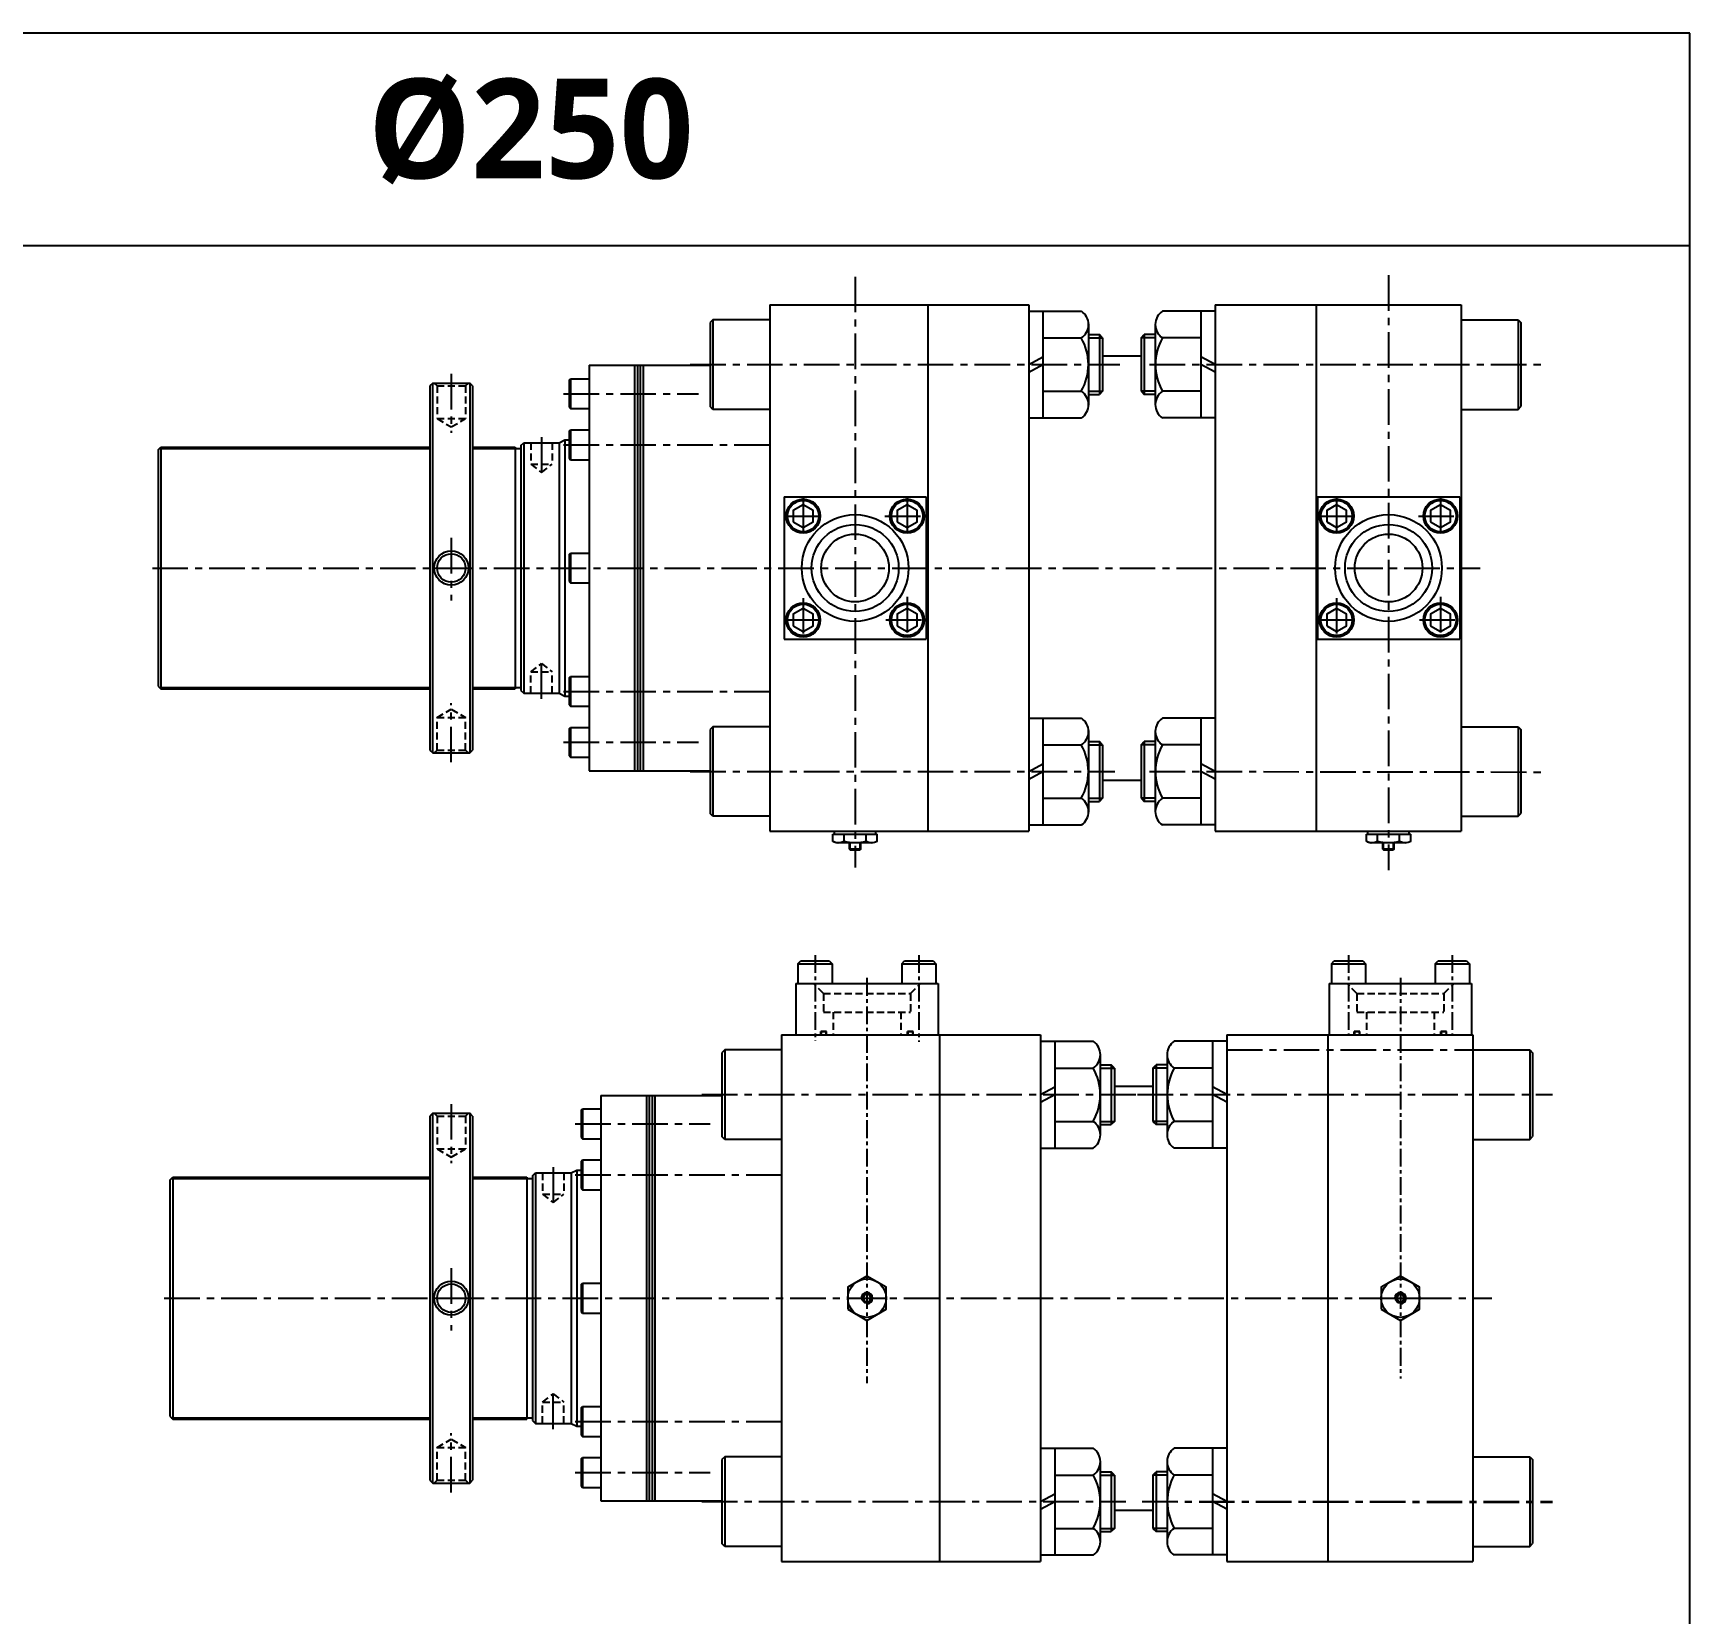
# Model space of a CAD drawing. Extents: x -819 to 8197, y 0 to 4058.
# Drawn here: x 7032 to 8197, y 1111 to 2222 of the extents above; entities that cross this region are included whole.
import ezdxf

# ---------------------------------------------------------------- set-up
doc = ezdxf.new("R2010")
doc.units = 0
doc.header["$LTSCALE"] = 10
doc.header["$MEASUREMENT"] = 0
for name, pattern in [('CENTER', [2, 1.25, -0.25, 0.25, -0.25]), ('CENTERX2', [4, 2.5, -0.5, 0.5, -0.5]), ('HIDDENX2', [0.75, 0.5, -0.25])]:
    doc.linetypes.add(name, pattern=pattern)
doc.layers.get('0').update_dxf_attribs({"linetype": 'CONTINUOUS'})
for name, color, linetype in [('CEN', 1, 'CENTERX2'), ('HID', 2, 'HIDDENX2'), ('ML', 7, 'CONTINUOUS')]:
    doc.layers.add(name, color=color, linetype=linetype)
doc.styles.add('문자', font='romans.shx')

msp = doc.modelspace()

# ---------------------------------------------------------------- linework, layer by layer
for p, q in [((8197.1, 2221.7), (0, 2221.7)), ((8197.1, 0), (8197.1, 2221.7)), ((8197.1, 2072.2), (0, 2072.2))]:
    msp.add_line(p, q)
at = {"color": 7, "linetype": 'Continuous'}
for p, q in [((7594.7, 1653.7), (7594.7, 1658.8)), ((7594.7, 1658.8), (7601.1, 1658.8)), ((7595.7, 1658.8), (7595.7, 1660.8)), ((7595.7, 1660.8), (7624.9, 1660.8)), ((7601.1, 1658.8), (7625.9, 1658.8)), ((7602.5, 1653.7), (7602.5, 1658.8)), ((7618.1, 1653.7), (7618.1, 1658.8)), ((7624.9, 1658.8), (7624.9, 1660.8)), ((7625.9, 1653.7), (7625.9, 1658.8)), ((7969.7, 1653.7), (7969.7, 1658.8)), ((7969.7, 1658.8), (7976.1, 1658.8)), ((7970.7, 1658.8), (7970.7, 1660.8)), ((7970.7, 1660.8), (7999.9, 1660.8)), ((7976.1, 1658.8), (8000.9, 1658.8)), ((7977.5, 1653.7), (7977.5, 1658.8)), ((7993.1, 1653.7), (7993.1, 1658.8)), ((7999.9, 1658.8), (7999.9, 1660.8)), ((8000.9, 1653.7), (8000.9, 1658.8)), ((7597.9, 1652.8), (7622.7, 1652.8)), ((7606.3, 1653), (7606.3, 1653)), ((7606.3, 1648.3), (7606.3, 1652.8)), ((7606.3, 1648.3), (7606.8, 1647.8)), ((7614.3, 1648.3), (7606.3, 1648.3)), ((7606.8, 1647.8), (7613.8, 1647.8)), ((7614.3, 1648.3), (7613.8, 1647.8)), ((7614.3, 1648.3), (7614.3, 1652.8)), ((7972.9, 1652.8), (7997.7, 1652.8)), ((7981.3, 1653), (7981.3, 1653)), ((7981.3, 1648.3), (7981.3, 1652.8)), ((7981.3, 1648.3), (7981.8, 1647.8)), ((7989.3, 1648.3), (7981.3, 1648.3)), ((7981.8, 1647.8), (7988.8, 1647.8)), ((7989.3, 1648.3), (7988.8, 1647.8)), ((7989.3, 1648.3), (7989.3, 1652.8))]:
    msp.add_line(p, q, dxfattribs=at)
at = {"color": 1, "linetype": 'CENTER', "ltscale": 5}
for p, q in [((7605.1, 1332.7), (7632.1, 1332.7)), ((7980.1, 1332.7), (8007.1, 1332.7))]:
    msp.add_line(p, q, dxfattribs=at)
at = {"color": 7, "linetype": 'Continuous'}
for points in [[(7605.1, 1324.9), (7618.6, 1317.1), (7632.1, 1324.9), (7632.1, 1340.5), (7618.6, 1348.2), (7605.1, 1340.5)], [(7980.1, 1324.9), (7993.6, 1317.1), (8007.1, 1324.9), (8007.1, 1340.5), (7993.6, 1348.2), (7980.1, 1340.5)], [(7617.2, 1335.2), (7615.8, 1332.7), (7617.2, 1330.2), (7620.1, 1330.2), (7621.5, 1332.7), (7620.1, 1335.2)], [(7992.2, 1335.2), (7990.8, 1332.7), (7992.2, 1330.2), (7995.1, 1330.2), (7996.5, 1332.7), (7995.1, 1335.2)]]:
    msp.add_lwpolyline(points, close=True, dxfattribs=at)
for centre, radius in [((7618.6, 1332.7), 13.5), ((7993.6, 1332.7), 13.5), ((7618.6, 1332.7), 3.5), ((7993.6, 1332.7), 3.5)]:
    msp.add_circle(centre, radius, dxfattribs=at)
for centre, radius, start, end in [((7597.9, 1658.4), 5.62, 235.6158, 270), ((7598.6, 1661), 8.22, 241.7006, 298.2994), ((7610.3, 1684.1), 31.3, 255.6172, 270.0141), ((7610.3, 1684.1), 31.3, 269.9859, 284.3828), ((7622, 1661), 8.22, 241.7006, 298.2994), ((7972.9, 1658.4), 5.62, 235.6158, 270), ((7973.6, 1661), 8.22, 241.7006, 298.2994), ((7985.3, 1684.1), 31.3, 255.6172, 270.0141), ((7985.3, 1684.1), 31.3, 269.9859, 284.3828), ((7997, 1661), 8.22, 241.7006, 298.2994)]:
    msp.add_arc(centre, radius, start, end, dxfattribs=at)
at = {"layer": 'CEN'}
for p, q in [((7610.3, 2050.5), (7610.3, 1635.4)), ((7985.3, 2051.5), (7985.3, 1633.4)), ((7326.4, 1982.2), (7326.4, 1940.7)), ((7494.3, 1988.8), (7796.3, 1988.8)), ((7817.3, 1988.8), (8092.3, 1988.8)), ((7405.3, 1968.3), (7500.1, 1968.3)), ((7389.8, 1937.8), (7389.8, 1910.1)), ((7405.3, 1932.4), (7550.3, 1932.4)), ((7573.8, 1895.8), (7573.8, 1867)), ((7646.8, 1895.8), (7646.8, 1866.6)), ((7948.8, 1895.8), (7948.8, 1867)), ((8021.8, 1895.8), (8021.8, 1866.6)), ((7560.3, 1882.3), (7589, 1882.3)), ((7631.3, 1882.3), (7660.3, 1882.3)), ((7935.3, 1882.3), (7964, 1882.3)), ((8006.3, 1882.3), (8035.3, 1882.3)), ((7326.4, 1866.9), (7326.4, 1823)), ((7116.3, 1845.8), (8049.6, 1845.8)), ((7314.4, 1845.8), (7338.4, 1845.8)), ((7573.8, 1824.7), (7573.8, 1795.8)), ((7646.8, 1825.5), (7646.8, 1795.8)), ((7948.8, 1824.7), (7948.8, 1795.8)), ((8021.8, 1825.5), (8021.8, 1795.8)), ((7560.3, 1809.3), (7589, 1809.3)), ((7632, 1809.3), (7660.3, 1809.3)), ((7935.3, 1809.3), (7964, 1809.3)), ((8007, 1809.3), (8035.3, 1809.3)), ((7389.8, 1753.8), (7389.8, 1781.4)), ((7405.3, 1759.1), (7550.3, 1759.1)), ((7326.4, 1709.3), (7326.4, 1750.9)), ((7405.3, 1723.3), (7500.1, 1723.3)), ((7494.3, 1702.8), (7792.8, 1702.8)), ((7817.3, 1702.8), (8092.3, 1702.4)), ((7871.6, 1507.2), (8044.6, 1507.2)), ((7326.4, 1469.1), (7326.4, 1427.6)), ((7502.6, 1475.7), (7812.8, 1475.7)), ((7808.9, 1475.7), (8100.6, 1475.7)), ((7413.6, 1455.2), (7508.4, 1455.2)), ((7398.1, 1424.7), (7398.1, 1397)), ((7413.6, 1419.3), (7558.6, 1419.3)), ((7326.4, 1353.8), (7326.4, 1309.9)), ((7124.6, 1332.7), (8057.9, 1332.7)), ((7314.4, 1332.7), (7338.4, 1332.7)), ((7398.1, 1240.7), (7398.1, 1268.3)), ((7326.4, 1196.2), (7326.4, 1237.8)), ((7413.6, 1246), (7558.6, 1246)), ((7413.6, 1210.2), (7508.4, 1210.2)), ((7502.6, 1189.7), (7800.5, 1189.7)), ((7812.1, 1189.7), (8100.6, 1189.7)), ((7812.1, 1189.7), (8100.6, 1189.3))]:
    msp.add_line(p, q, dxfattribs=at)
at = {"layer": 'HID'}
for p, q in [((7314.4, 1975.8), (7316.4, 1973.8)), ((7316.4, 1973.8), (7336.4, 1973.8)), ((7316.4, 1973.8), (7316.4, 1950.8)), ((7336.4, 1973.8), (7338.4, 1975.8)), ((7336.4, 1973.8), (7336.4, 1950.8)), ((7316.4, 1950.8), (7336.4, 1950.8)), ((7316.4, 1950.8), (7336.4, 1950.8)), ((7316.4, 1950.8), (7326.4, 1944.9)), ((7326.4, 1944.9), (7336.4, 1950.8)), ((7382.3, 1933.8), (7382.3, 1918.8)), ((7397.3, 1933.8), (7397.3, 1918.8)), ((7382.3, 1918.8), (7389.8, 1912.9)), ((7382.3, 1918.8), (7397.3, 1918.8)), ((7389.8, 1912.9), (7397.3, 1918.8)), ((7382.3, 1772.8), (7389.8, 1778.6)), ((7382.3, 1772.8), (7397.3, 1772.8)), ((7382.3, 1757.8), (7382.3, 1772.8)), ((7389.8, 1778.6), (7397.3, 1772.8)), ((7397.3, 1757.8), (7397.3, 1772.8)), ((7316.4, 1740.8), (7326.4, 1746.6)), ((7316.4, 1740.8), (7336.4, 1740.8)), ((7316.4, 1740.8), (7336.4, 1740.8)), ((7316.4, 1717.8), (7316.4, 1740.8)), ((7326.4, 1746.6), (7336.4, 1740.8)), ((7336.4, 1717.8), (7336.4, 1740.8)), ((7314.4, 1715.8), (7316.4, 1717.8)), ((7316.4, 1717.8), (7336.4, 1717.8)), ((7336.4, 1717.8), (7338.4, 1715.8)), ((7588.1, 1546.7), (7581.1, 1553.7)), ((7649.2, 1546.7), (7656.1, 1553.7)), ((7963.1, 1546.7), (7956.1, 1553.7)), ((8024.2, 1546.7), (8031.1, 1553.7)), ((7588.1, 1546.7), (7588.1, 1533.7)), ((7588.1, 1546.7), (7649.2, 1546.7)), ((7649.2, 1546.7), (7649.2, 1533.7)), ((7963.1, 1546.7), (8024.2, 1546.7)), ((7963.1, 1546.7), (7963.1, 1533.7)), ((8024.2, 1546.7), (8024.2, 1533.7)), ((7588.1, 1533.7), (7649.2, 1533.7)), ((7594.9, 1533.7), (7594.9, 1517.7)), ((7642.4, 1533.7), (7642.4, 1517.7)), ((7963.1, 1533.7), (8024.2, 1533.7)), ((7969.9, 1533.7), (7969.9, 1517.7)), ((8017.4, 1533.7), (8017.4, 1517.7)), ((7586.1, 1517.7), (7586.1, 1520.1)), ((7586.1, 1520.1), (7590.1, 1520.1)), ((7590.1, 1520.1), (7586.1, 1520.1)), ((7586.1, 1517.7), (7586.1, 1520.1)), ((7590.1, 1517.7), (7590.1, 1520.1)), ((7590.1, 1517.7), (7590.1, 1520.1)), ((7647.1, 1517.7), (7647.1, 1520.1)), ((7651.1, 1520.1), (7647.1, 1520.1)), ((7647.1, 1520.1), (7651.1, 1520.1)), ((7647.1, 1517.7), (7647.1, 1520.1)), ((7651.1, 1517.7), (7651.1, 1520.1)), ((7651.1, 1517.7), (7651.1, 1520.1)), ((7961.1, 1517.7), (7961.1, 1520.1)), ((7961.1, 1520.1), (7965.1, 1520.1)), ((7965.1, 1520.1), (7961.1, 1520.1)), ((7961.1, 1517.7), (7961.1, 1520.1)), ((7965.1, 1517.7), (7965.1, 1520.1)), ((7965.1, 1517.7), (7965.1, 1520.1)), ((8022.1, 1517.7), (8022.1, 1520.1)), ((8026.1, 1520.1), (8022.1, 1520.1)), ((8022.1, 1520.1), (8026.1, 1520.1)), ((8022.1, 1517.7), (8022.1, 1520.1)), ((8026.1, 1517.7), (8026.1, 1520.1)), ((8026.1, 1517.7), (8026.1, 1520.1)), ((7314.4, 1462.7), (7316.4, 1460.7)), ((7316.4, 1460.7), (7336.4, 1460.7)), ((7316.4, 1460.7), (7316.4, 1437.7)), ((7336.4, 1460.7), (7338.4, 1462.7)), ((7336.4, 1460.7), (7336.4, 1437.7)), ((7316.4, 1437.7), (7336.4, 1437.7)), ((7316.4, 1437.7), (7336.4, 1437.7)), ((7316.4, 1437.7), (7326.4, 1431.8)), ((7326.4, 1431.8), (7336.4, 1437.7)), ((7390.6, 1420.7), (7390.6, 1405.7)), ((7405.6, 1420.7), (7405.6, 1405.7)), ((7390.6, 1405.7), (7405.6, 1405.7)), ((7390.6, 1405.7), (7398.1, 1399.8)), ((7398.1, 1399.8), (7405.6, 1405.7)), ((7390.6, 1259.7), (7398.1, 1265.5)), ((7390.6, 1259.7), (7405.6, 1259.7)), ((7390.6, 1244.7), (7390.6, 1259.7)), ((7398.1, 1265.5), (7405.6, 1259.7)), ((7405.6, 1244.7), (7405.6, 1259.7)), ((7316.4, 1227.7), (7326.4, 1233.5)), ((7316.4, 1227.7), (7336.4, 1227.7)), ((7316.4, 1227.7), (7336.4, 1227.7)), ((7316.4, 1204.7), (7316.4, 1227.7)), ((7326.4, 1233.5), (7336.4, 1227.7)), ((7336.4, 1204.7), (7336.4, 1227.7)), ((7314.4, 1202.7), (7316.4, 1204.7)), ((7316.4, 1204.7), (7336.4, 1204.7)), ((7336.4, 1204.7), (7338.4, 1202.7))]:
    msp.add_line(p, q, dxfattribs=at)
for centre, start, end in [((7587.5, 1518.9), 90, 270), ((7588.8, 1518.9), 270, 90), ((7648.5, 1518.9), 90, 270), ((7649.8, 1518.9), 270, 90), ((7962.5, 1518.9), 90, 270), ((7963.8, 1518.9), 270, 90), ((8023.5, 1518.9), 90, 270), ((8024.8, 1518.9), 270, 90)]:
    msp.add_arc(centre, 1.2, start, end, dxfattribs=at)
at = {"layer": 'ML'}
for p, q in [((7550.3, 2030.8), (7732.3, 2030.8)), ((7550.3, 2030.8), (7550.3, 1660.8)), ((7661.3, 2030.8), (7661.3, 1660.8)), ((7732.3, 2030.8), (7732.3, 1660.8)), ((7863.3, 2030.8), (8036.3, 2030.8)), ((7863.3, 2030.8), (7863.3, 1660.8)), ((7934.3, 2030.8), (7934.3, 1660.8)), ((8036.3, 2030.8), (8036.3, 1660.8)), ((7510.3, 2020.3), (7508.3, 2018.3)), ((7508.3, 2018.3), (7508.3, 1959.3)), ((7510.3, 2020.3), (7510.3, 1957.3)), ((7550.3, 2020.3), (7510.3, 2020.3)), ((7550.3, 2020.3), (7510.3, 2020.3)), ((7732.3, 2026.3), (7769.3, 2026.3)), ((7742.3, 2026.3), (7742.3, 1951.3)), ((7774.3, 2017.5), (7774.3, 1960.2)), ((7821.3, 2017.5), (7821.3, 1960.2)), ((7863.3, 2026.3), (7826.3, 2026.3)), ((7853.3, 2026.3), (7853.3, 1951.3)), ((8036.3, 2020.3), (8076.3, 2020.3)), ((8036.3, 2020.3), (8076.3, 2020.3)), ((8076.3, 2020.3), (8076.3, 1957.3)), ((8076.3, 2020.3), (8078.3, 2018.3)), ((8078.3, 2018.3), (8078.3, 1959.3)), ((7742.3, 2007.5), (7769.3, 2007.5)), ((7774.3, 2009.8), (7782.1, 2009.8)), ((7782.1, 2009.8), (7782.1, 1967.8)), ((7784.3, 2007.5), (7782.1, 2009.8)), ((7784.3, 2007.5), (7784.3, 1970)), ((7811.3, 2007.5), (7813.6, 2009.8)), ((7811.3, 2007.5), (7811.3, 1970)), ((7821.3, 2009.8), (7813.6, 2009.8)), ((7813.6, 2009.8), (7813.6, 1967.8)), ((7853.3, 2007.5), (7826.3, 2007.5)), ((7784.3, 1994.8), (7811.3, 1994.8)), ((7423.3, 1988.3), (7508.3, 1988.3)), ((7423.3, 1988.3), (7423.3, 1703.3)), ((7455.3, 1988.3), (7455.3, 1703.3)), ((7457.3, 1988.3), (7457.3, 1703.3)), ((7459.3, 1988.3), (7459.3, 1703.3)), ((7461.3, 1988.3), (7461.3, 1703.3)), ((7774.3, 1988.3), (7774.3, 1988.3)), ((7313.4, 1975.8), (7311.4, 1973.8)), ((7311.4, 1973.8), (7311.4, 1717.8)), ((7313.4, 1975.8), (7339.4, 1975.8)), ((7313.4, 1715.8), (7313.4, 1975.8)), ((7341.4, 1973.8), (7339.4, 1975.8)), ((7339.4, 1975.8), (7339.4, 1715.8)), ((7341.4, 1973.8), (7341.4, 1717.8)), ((7409.3, 1977.8), (7410.3, 1978.8)), ((7409.3, 1977.8), (7409.3, 1958.8)), ((7410.3, 1978.8), (7423.3, 1978.8)), ((7410.3, 1978.8), (7410.3, 1957.8)), ((7742.3, 1970), (7769.3, 1970)), ((7784.3, 1970), (7782.1, 1967.8)), ((7811.3, 1970), (7813.6, 1967.8)), ((7853.3, 1970), (7826.3, 1970)), ((7409.3, 1958.8), (7410.3, 1957.8)), ((7410.3, 1957.8), (7423.3, 1957.8)), ((7510.3, 1957.3), (7508.3, 1959.3)), ((7550.3, 1957.3), (7510.3, 1957.3)), ((7774.3, 1967.8), (7782.1, 1967.8)), ((7821.3, 1967.8), (7813.6, 1967.8)), ((8036.3, 1957.3), (8076.3, 1957.3)), ((8076.3, 1957.3), (8078.3, 1959.3)), ((7732.3, 1951.3), (7769.3, 1951.3)), ((7863.3, 1951.3), (7826.3, 1951.3)), ((7375.3, 1931.8), (7377.3, 1933.8)), ((7377.3, 1933.8), (7377.3, 1757.8)), ((7377.3, 1933.8), (7402.3, 1933.8)), ((7402.3, 1933.8), (7406.3, 1935.8)), ((7402.3, 1933.8), (7402.3, 1757.8)), ((7406.3, 1935.8), (7406.3, 1755.8)), ((7406.3, 1935.8), (7409.3, 1935.8)), ((7409.3, 1941.9), (7410.3, 1942.9)), ((7409.3, 1941.9), (7409.3, 1922.9)), ((7410.3, 1942.9), (7423.3, 1942.9)), ((7410.3, 1942.9), (7410.3, 1921.9)), ((7120.3, 1928.8), (7122.3, 1930.8)), ((7120.3, 1928.8), (7120.3, 1762.8)), ((7121.3, 1929.8), (7311.4, 1929.8)), ((7122.3, 1930.8), (7122.3, 1760.8)), ((7341.4, 1929.8), (7375.3, 1929.8)), ((7371.3, 1930.8), (7371.3, 1760.8)), ((7375.3, 1931.8), (7375.3, 1759.8)), ((7409.3, 1922.9), (7410.3, 1921.9)), ((7410.3, 1921.9), (7423.3, 1921.9)), ((7560.3, 1895.8), (7560.3, 1795.8)), ((7560.3, 1895.8), (7660.3, 1895.8)), ((7660.3, 1895.8), (7660.3, 1795.8)), ((7935.3, 1895.8), (7935.3, 1795.8)), ((7935.3, 1895.8), (8035.3, 1895.8)), ((8035.3, 1895.8), (8035.3, 1795.8)), ((7409.3, 1855.3), (7410.3, 1856.3)), ((7409.3, 1855.3), (7409.3, 1836.3)), ((7410.3, 1856.3), (7410.3, 1835.3)), ((7410.3, 1856.3), (7423.3, 1856.3)), ((7409.3, 1836.3), (7410.3, 1835.3)), ((7410.3, 1835.3), (7423.3, 1835.3)), ((7560.3, 1795.8), (7660.3, 1795.8)), ((7935.3, 1795.8), (8035.3, 1795.8)), ((7120.3, 1762.8), (7122.3, 1760.8)), ((7121.3, 1761.8), (7311.4, 1761.8)), ((7341.4, 1761.8), (7375.3, 1761.8)), ((7375.3, 1759.8), (7377.3, 1757.8)), ((7409.3, 1768.6), (7410.3, 1769.6)), ((7409.3, 1768.6), (7409.3, 1749.6)), ((7410.3, 1769.6), (7423.3, 1769.6)), ((7410.3, 1769.6), (7410.3, 1748.6)), ((7377.3, 1757.8), (7402.3, 1757.8)), ((7402.3, 1757.8), (7406.3, 1755.8)), ((7406.3, 1755.8), (7409.3, 1755.8)), ((7409.3, 1749.6), (7410.3, 1748.6)), ((7410.3, 1748.6), (7423.3, 1748.6)), ((7732.3, 1740.3), (7769.3, 1740.3)), ((7742.3, 1740.3), (7742.3, 1665.3)), ((7863.3, 1740.3), (7826.3, 1740.3)), ((7853.3, 1740.3), (7853.3, 1665.3)), ((7409.3, 1732.8), (7410.3, 1733.8)), ((7409.3, 1732.8), (7409.3, 1713.8)), ((7410.3, 1733.8), (7423.3, 1733.8)), ((7410.3, 1733.8), (7410.3, 1712.8)), ((7510.3, 1734.3), (7508.3, 1732.3)), ((7508.3, 1732.3), (7508.3, 1673.3)), ((7510.3, 1734.3), (7510.3, 1671.3)), ((7550.3, 1734.3), (7510.3, 1734.3)), ((7550.3, 1734.3), (7510.3, 1734.3)), ((7774.3, 1731.5), (7774.3, 1674.2)), ((7774.3, 1723.8), (7782.1, 1723.8)), ((7782.1, 1723.8), (7782.1, 1681.8)), ((7784.3, 1721.5), (7782.1, 1723.8)), ((7811.3, 1721.5), (7813.6, 1723.8)), ((7813.6, 1723.8), (7813.6, 1681.8)), ((7821.3, 1723.8), (7813.6, 1723.8)), ((7821.3, 1731.5), (7821.3, 1674.2)), ((8036.3, 1734.3), (8076.3, 1734.3)), ((8076.3, 1734.3), (8076.3, 1671.3)), ((8076.3, 1734.3), (8078.3, 1732.3)), ((8078.3, 1732.3), (8078.3, 1673.3)), ((7311.4, 1717.8), (7313.4, 1715.8)), ((7313.4, 1715.8), (7339.4, 1715.8)), ((7339.4, 1715.8), (7341.4, 1717.8)), ((7409.3, 1713.8), (7410.3, 1712.8)), ((7410.3, 1712.8), (7423.3, 1712.8)), ((7742.3, 1721.5), (7769.3, 1721.5)), ((7784.3, 1721.5), (7784.3, 1684)), ((7811.3, 1721.5), (7811.3, 1684)), ((7853.3, 1721.5), (7826.3, 1721.5)), ((7423.3, 1703.3), (7508.3, 1703.3)), ((7774.3, 1702.3), (7774.3, 1702.3)), ((7784.3, 1696.8), (7811.3, 1696.8)), ((7742.3, 1684), (7769.3, 1684)), ((7774.3, 1681.8), (7782.1, 1681.8)), ((7784.3, 1684), (7782.1, 1681.8)), ((7811.3, 1684), (7813.6, 1681.8)), ((7821.3, 1681.8), (7813.6, 1681.8)), ((7853.3, 1684), (7826.3, 1684)), ((7510.3, 1671.3), (7508.3, 1673.3)), ((7550.3, 1671.3), (7510.3, 1671.3)), ((8036.3, 1671.3), (8076.3, 1671.3)), ((8076.3, 1671.3), (8078.3, 1673.3)), ((7550.3, 1660.8), (7732.3, 1660.8)), ((7732.3, 1665.3), (7769.3, 1665.3)), ((7863.3, 1665.3), (7826.3, 1665.3)), ((7863.3, 1660.8), (8036.3, 1660.8)), ((7570.1, 1567.7), (7572.1, 1569.7)), ((7570.1, 1567.7), (7570.1, 1553.7)), ((7570.1, 1567.7), (7594.1, 1567.7)), ((7572.1, 1569.7), (7592.1, 1569.7)), ((7592.1, 1569.7), (7594.1, 1567.7)), ((7594.1, 1567.7), (7594.1, 1553.7)), ((7643.1, 1567.7), (7645.1, 1569.7)), ((7643.1, 1567.7), (7643.1, 1553.7)), ((7643.1, 1567.7), (7667.1, 1567.7)), ((7645.1, 1569.7), (7665.1, 1569.7)), ((7665.1, 1569.7), (7667.1, 1567.7)), ((7667.1, 1567.7), (7667.1, 1553.7)), ((7945.1, 1567.7), (7947.1, 1569.7)), ((7945.1, 1567.7), (7969.1, 1567.7)), ((7945.1, 1567.7), (7945.1, 1553.7)), ((7947.1, 1569.7), (7967.1, 1569.7)), ((7967.1, 1569.7), (7969.1, 1567.7)), ((7969.1, 1567.7), (7969.1, 1553.7)), ((8018.1, 1567.7), (8020.1, 1569.7)), ((8018.1, 1567.7), (8042.1, 1567.7)), ((8018.1, 1567.7), (8018.1, 1553.7)), ((8020.1, 1569.7), (8040.1, 1569.7)), ((8040.1, 1569.7), (8042.1, 1567.7)), ((8042.1, 1567.7), (8042.1, 1553.7)), ((7568.6, 1553.7), (7668.6, 1553.7)), ((7568.6, 1553.7), (7568.6, 1517.7)), ((7668.6, 1553.7), (7668.6, 1517.7)), ((7943.6, 1553.7), (8043.6, 1553.7)), ((7943.6, 1553.7), (7943.6, 1517.7)), ((8043.6, 1553.7), (8043.6, 1517.7)), ((7558.6, 1517.7), (7740.6, 1517.7)), ((7558.6, 1517.7), (7558.6, 1147.7)), ((7558.6, 1517.7), (7740.6, 1517.7)), ((7669.6, 1517.7), (7669.6, 1147.7)), ((7740.6, 1517.7), (7740.6, 1147.7)), ((7871.6, 1517.7), (7871.6, 1147.7)), ((7871.6, 1517.7), (8044.6, 1517.7)), ((7871.6, 1517.7), (8044.6, 1517.7)), ((7942.6, 1517.7), (7942.6, 1147.7)), ((8044.6, 1517.7), (8044.6, 1147.7)), ((7518.6, 1507.2), (7516.6, 1505.2)), ((7516.6, 1505.2), (7516.6, 1446.2)), ((7518.6, 1507.2), (7518.6, 1444.2)), ((7558.6, 1507.2), (7518.6, 1507.2)), ((7558.6, 1507.2), (7518.6, 1507.2)), ((7740.6, 1513.2), (7777.6, 1513.2)), ((7750.6, 1513.2), (7750.6, 1438.2)), ((7782.6, 1504.4), (7782.6, 1447.1)), ((7829.6, 1504.4), (7829.6, 1447.1)), ((7871.6, 1513.2), (7834.6, 1513.2)), ((7861.6, 1513.2), (7861.6, 1438.2)), ((8044.6, 1507.2), (8084.6, 1507.2)), ((8044.6, 1507.2), (8084.6, 1507.2)), ((8084.6, 1507.2), (8084.6, 1444.2)), ((8084.6, 1507.2), (8086.6, 1505.2)), ((8086.6, 1505.2), (8086.6, 1446.2)), ((7750.6, 1494.4), (7777.6, 1494.4)), ((7782.6, 1496.7), (7790.4, 1496.7)), ((7790.4, 1496.7), (7790.4, 1454.7)), ((7792.6, 1494.4), (7790.4, 1496.7)), ((7792.6, 1494.4), (7792.6, 1456.9)), ((7819.6, 1494.4), (7821.9, 1496.7)), ((7819.6, 1494.4), (7819.6, 1456.9)), ((7829.6, 1496.7), (7821.9, 1496.7)), ((7821.9, 1496.7), (7821.9, 1454.7)), ((7861.6, 1494.4), (7834.6, 1494.4)), ((7792.6, 1481.7), (7819.6, 1481.7)), ((7431.6, 1475.2), (7431.6, 1190.2)), ((7431.6, 1475.2), (7516.6, 1475.2)), ((7463.6, 1475.2), (7463.6, 1190.2)), ((7465.6, 1475.2), (7465.6, 1190.2)), ((7467.6, 1475.2), (7467.6, 1190.2)), ((7469.6, 1475.2), (7469.6, 1190.2)), ((7782.6, 1475.2), (7782.6, 1475.2)), ((7313.4, 1462.7), (7311.4, 1460.7)), ((7311.4, 1460.7), (7311.4, 1204.7)), ((7313.4, 1462.7), (7339.4, 1462.7)), ((7313.4, 1202.7), (7313.4, 1462.7)), ((7341.4, 1460.7), (7339.4, 1462.7)), ((7339.4, 1462.7), (7339.4, 1202.7)), ((7341.4, 1460.7), (7341.4, 1204.7)), ((7417.6, 1464.7), (7418.6, 1465.7)), ((7417.6, 1464.7), (7417.6, 1445.7)), ((7418.6, 1465.7), (7431.6, 1465.7)), ((7418.6, 1465.7), (7418.6, 1444.7)), ((7750.6, 1456.9), (7777.6, 1456.9)), ((7792.6, 1456.9), (7790.4, 1454.7)), ((7819.6, 1456.9), (7821.9, 1454.7)), ((7861.6, 1456.9), (7834.6, 1456.9)), ((7417.6, 1445.7), (7418.6, 1444.7)), ((7418.6, 1444.7), (7431.6, 1444.7)), ((7518.6, 1444.2), (7516.6, 1446.2)), ((7782.6, 1454.7), (7790.4, 1454.7)), ((7829.6, 1454.7), (7821.9, 1454.7)), ((8084.6, 1444.2), (8086.6, 1446.2)), ((7558.6, 1444.2), (7518.6, 1444.2)), ((7740.6, 1438.2), (7777.6, 1438.2)), ((7871.6, 1438.2), (7834.6, 1438.2)), ((8044.6, 1444.2), (8084.6, 1444.2)), ((7410.6, 1420.7), (7414.6, 1422.7)), ((7414.6, 1422.7), (7417.6, 1422.7)), ((7414.6, 1422.7), (7414.6, 1242.7)), ((7417.6, 1428.8), (7418.6, 1429.8)), ((7417.6, 1428.8), (7417.6, 1409.8)), ((7418.6, 1429.8), (7431.6, 1429.8)), ((7418.6, 1429.8), (7418.6, 1408.8)), ((7128.6, 1415.7), (7130.6, 1417.7)), ((7128.6, 1415.7), (7128.6, 1249.7)), ((7129.6, 1416.7), (7311.4, 1416.7)), ((7130.6, 1417.7), (7130.6, 1247.7)), ((7341.4, 1416.7), (7383.6, 1416.7)), ((7379.6, 1417.7), (7379.6, 1247.7)), ((7383.6, 1418.7), (7385.6, 1420.7)), ((7383.6, 1418.7), (7383.6, 1246.7)), ((7385.6, 1420.7), (7410.6, 1420.7)), ((7385.6, 1420.7), (7385.6, 1244.7)), ((7410.6, 1420.7), (7410.6, 1244.7)), ((7417.6, 1409.8), (7418.6, 1408.8)), ((7418.6, 1408.8), (7431.6, 1408.8)), ((7417.6, 1342.2), (7418.6, 1343.2)), ((7417.6, 1342.2), (7417.6, 1323.2)), ((7418.6, 1343.2), (7418.6, 1322.2)), ((7418.6, 1343.2), (7431.6, 1343.2)), ((7417.6, 1323.2), (7418.6, 1322.2)), ((7418.6, 1322.2), (7431.6, 1322.2)), ((7128.6, 1249.7), (7130.6, 1247.7)), ((7129.6, 1248.7), (7311.4, 1248.7)), ((7341.4, 1248.7), (7383.6, 1248.7)), ((7383.6, 1246.7), (7385.6, 1244.7)), ((7417.6, 1255.5), (7418.6, 1256.5)), ((7417.6, 1255.5), (7417.6, 1236.5)), ((7418.6, 1256.5), (7431.6, 1256.5)), ((7418.6, 1256.5), (7418.6, 1235.5)), ((7385.6, 1244.7), (7410.6, 1244.7)), ((7410.6, 1244.7), (7414.6, 1242.7)), ((7414.6, 1242.7), (7417.6, 1242.7)), ((7417.6, 1236.5), (7418.6, 1235.5)), ((7418.6, 1235.5), (7431.6, 1235.5)), ((7740.6, 1227.2), (7777.6, 1227.2)), ((7750.6, 1227.2), (7750.6, 1152.2)), ((7871.6, 1227.2), (7834.6, 1227.2)), ((7861.6, 1227.2), (7861.6, 1152.2)), ((7417.6, 1219.7), (7418.6, 1220.7)), ((7417.6, 1219.7), (7417.6, 1200.7)), ((7418.6, 1220.7), (7431.6, 1220.7)), ((7418.6, 1220.7), (7418.6, 1199.7)), ((7518.6, 1221.2), (7516.6, 1219.2)), ((7516.6, 1219.2), (7516.6, 1160.2)), ((7518.6, 1221.2), (7518.6, 1158.2)), ((7558.6, 1221.2), (7518.6, 1221.2)), ((7558.6, 1221.2), (7518.6, 1221.2)), ((7782.6, 1218.4), (7782.6, 1161.1)), ((7829.6, 1218.4), (7829.6, 1161.1)), ((8044.6, 1221.2), (8084.6, 1221.2)), ((8084.6, 1221.2), (8084.6, 1158.2)), ((8084.6, 1221.2), (8086.6, 1219.2)), ((8086.6, 1219.2), (8086.6, 1160.2)), ((7311.4, 1204.7), (7313.4, 1202.7)), ((7313.4, 1202.7), (7339.4, 1202.7)), ((7339.4, 1202.7), (7341.4, 1204.7)), ((7417.6, 1200.7), (7418.6, 1199.7)), ((7418.6, 1199.7), (7431.6, 1199.7)), ((7750.6, 1208.4), (7777.6, 1208.4)), ((7782.6, 1210.7), (7790.4, 1210.7)), ((7790.4, 1210.7), (7790.4, 1168.7)), ((7792.6, 1208.4), (7790.4, 1210.7)), ((7792.6, 1208.4), (7792.6, 1170.9)), ((7819.6, 1208.4), (7821.9, 1210.7)), ((7819.6, 1208.4), (7819.6, 1170.9)), ((7821.9, 1210.7), (7821.9, 1168.7)), ((7829.6, 1210.7), (7821.9, 1210.7)), ((7861.6, 1208.4), (7834.6, 1208.4)), ((7431.6, 1190.2), (7516.6, 1190.2)), ((7782.6, 1189.2), (7782.6, 1189.2)), ((7792.6, 1183.7), (7819.6, 1183.7)), ((7750.6, 1170.9), (7777.6, 1170.9)), ((7782.6, 1168.7), (7790.4, 1168.7)), ((7792.6, 1170.9), (7790.4, 1168.7)), ((7819.6, 1170.9), (7821.9, 1168.7)), ((7829.6, 1168.7), (7821.9, 1168.7)), ((7861.6, 1170.9), (7834.6, 1170.9)), ((7518.6, 1158.2), (7516.6, 1160.2)), ((7558.6, 1158.2), (7518.6, 1158.2)), ((8044.6, 1158.2), (8084.6, 1158.2)), ((8084.6, 1158.2), (8086.6, 1160.2)), ((7558.6, 1147.7), (7740.6, 1147.7)), ((7558.6, 1147.7), (7740.6, 1147.7)), ((7740.6, 1152.2), (7777.6, 1152.2)), ((7871.6, 1152.2), (7834.6, 1152.2)), ((7871.6, 1147.7), (8044.6, 1147.7)), ((7871.6, 1147.7), (8044.6, 1147.7))]:
    msp.add_line(p, q, dxfattribs=at)
at = {"layer": 'ML', "color": 2}
for p, q in [((7774.3, 2007.5), (7784.3, 2007.5)), ((7821.3, 2007.5), (7811.3, 2007.5)), ((7732.3, 1988.9), (7742.3, 1994.2)), ((7863.3, 1988.9), (7853.3, 1994.2)), ((7732.3, 1983.5), (7742.3, 1988.8)), ((7863.3, 1983.5), (7853.3, 1988.8)), ((7774.3, 1970), (7784.3, 1970)), ((7821.3, 1970), (7811.3, 1970)), ((7122.3, 1930.8), (7311.4, 1930.8)), ((7341.4, 1930.8), (7371.3, 1930.8)), ((7122.3, 1760.8), (7311.4, 1760.8)), ((7341.4, 1760.8), (7371.3, 1760.8)), ((7774.3, 1721.5), (7784.3, 1721.5)), ((7821.3, 1721.5), (7811.3, 1721.5)), ((7732.3, 1702.9), (7742.3, 1708.2)), ((7732.3, 1697.5), (7742.3, 1702.8)), ((7863.3, 1702.9), (7853.3, 1708.2)), ((7863.3, 1697.5), (7853.3, 1702.8)), ((7774.3, 1684), (7784.3, 1684)), ((7821.3, 1684), (7811.3, 1684)), ((7606.8, 1653), (7606.8, 1653)), ((7606.8, 1647.8), (7606.8, 1652.8)), ((7613.8, 1647.8), (7613.8, 1652.8)), ((7981.8, 1653), (7981.8, 1653)), ((7981.8, 1647.8), (7981.8, 1652.8)), ((7988.8, 1647.8), (7988.8, 1652.8)), ((7782.6, 1494.4), (7792.6, 1494.4)), ((7829.6, 1494.4), (7819.6, 1494.4)), ((7740.6, 1475.8), (7750.6, 1481.1)), ((7871.6, 1475.8), (7861.6, 1481.1)), ((7740.6, 1470.4), (7750.6, 1475.7)), ((7871.6, 1470.4), (7861.6, 1475.7)), ((7782.6, 1456.9), (7792.6, 1456.9)), ((7829.6, 1456.9), (7819.6, 1456.9)), ((7130.6, 1417.7), (7311.4, 1417.7)), ((7341.4, 1417.7), (7379.6, 1417.7)), ((7130.6, 1247.7), (7311.4, 1247.7)), ((7341.4, 1247.7), (7379.6, 1247.7)), ((7782.6, 1208.4), (7792.6, 1208.4)), ((7829.6, 1208.4), (7819.6, 1208.4)), ((7740.6, 1189.8), (7750.6, 1195.1)), ((7740.6, 1184.4), (7750.6, 1189.7)), ((7871.6, 1189.8), (7861.6, 1195.1)), ((7871.6, 1184.4), (7861.6, 1189.7)), ((7782.6, 1170.9), (7792.6, 1170.9)), ((7829.6, 1170.9), (7819.6, 1170.9))]:
    msp.add_line(p, q, dxfattribs=at)
at = {"layer": 'ML', "color": 1, "linetype": 'CENTER'}
for p, q in [((7582.1, 1573.7), (7582.1, 1513.6)), ((7655.1, 1573.7), (7655.1, 1512.8)), ((7957.1, 1573.7), (7957.1, 1517.7)), ((8030.1, 1573.7), (8030.1, 1517.7)), ((7618.6, 1557.7), (7618.6, 1273)), ((7993.6, 1557.7), (7993.6, 1276.2))]:
    msp.add_line(p, q, dxfattribs=at)
at = {"layer": 'ML'}
for points in [[(7566.8, 1878.2), (7573.8, 1874.2), (7580.8, 1878.2), (7580.8, 1886.3), (7573.8, 1890.3), (7566.8, 1886.3)], [(7639.8, 1878.2), (7646.8, 1874.2), (7653.8, 1878.2), (7653.8, 1886.3), (7646.8, 1890.3), (7639.8, 1886.3)], [(7941.8, 1878.2), (7948.8, 1874.2), (7955.8, 1878.2), (7955.8, 1886.3), (7948.8, 1890.3), (7941.8, 1886.3)], [(8014.8, 1878.2), (8021.8, 1874.2), (8028.8, 1878.2), (8028.8, 1886.3), (8021.8, 1890.3), (8014.8, 1886.3)], [(7566.8, 1805.2), (7573.8, 1801.2), (7580.8, 1805.2), (7580.8, 1813.3), (7573.8, 1817.3), (7566.8, 1813.3)], [(7639.8, 1805.2), (7646.8, 1801.2), (7653.8, 1805.2), (7653.8, 1813.3), (7646.8, 1817.3), (7639.8, 1813.3)], [(7941.8, 1805.2), (7948.8, 1801.2), (7955.8, 1805.2), (7955.8, 1813.3), (7948.8, 1817.3), (7941.8, 1813.3)], [(8014.8, 1805.2), (8021.8, 1801.2), (8028.8, 1805.2), (8028.8, 1813.3), (8021.8, 1817.3), (8014.8, 1813.3)]]:
    msp.add_lwpolyline(points, close=True, dxfattribs=at)
for centre, radius in [((7573.8, 1882.3), 12), ((7573.8, 1882.3), 11), ((7646.8, 1882.3), 12), ((7646.8, 1882.3), 11), ((7948.8, 1882.3), 12), ((7948.8, 1882.3), 11), ((8021.8, 1882.3), 12), ((8021.8, 1882.3), 11), ((7610.3, 1845.8), 37.5), ((7610.3, 1845.8), 30.6), ((7985.3, 1845.8), 37.5), ((7985.3, 1845.8), 30.6), ((7610.3, 1845.8), 23.8), ((7985.3, 1845.8), 23.8), ((7326.4, 1845.8), 12), ((7326.4, 1845.8), 10), ((7573.8, 1809.3), 12), ((7573.8, 1809.3), 11), ((7646.8, 1809.3), 12), ((7646.8, 1809.3), 11), ((7948.8, 1809.3), 12), ((7948.8, 1809.3), 11), ((8021.8, 1809.3), 12), ((8021.8, 1809.3), 11), ((7326.4, 1332.7), 12), ((7326.4, 1332.7), 10)]:
    msp.add_circle(centre, radius, dxfattribs=at)
for centre, radius, start, end in [((7763.1, 2016.9), 11.3, 303.7041, 56.2959), ((7832.6, 2016.9), 11.3, 123.7041, 236.2959), ((7736.7, 1988.8), 37.6, 330.1219, 29.8781), ((7859, 1988.8), 37.6, 150.1219, 209.8781), ((7763.1, 1960.6), 11.3, 303.81, 56.19), ((7832.6, 1960.6), 11.3, 123.81, 236.19), ((7763.1, 1730.9), 11.3, 303.7041, 56.2959), ((7832.6, 1730.9), 11.3, 123.7041, 236.2959), ((7736.7, 1702.8), 37.6, 330.1219, 29.8781), ((7859, 1702.8), 37.6, 150.1219, 209.8781), ((7763.1, 1674.6), 11.3, 303.81, 56.19), ((7832.6, 1674.6), 11.3, 123.81, 236.19), ((7771.4, 1503.8), 11.3, 303.7041, 56.2959), ((7840.9, 1503.8), 11.3, 123.7041, 236.2959), ((7745, 1475.7), 37.6, 330.1219, 29.8781), ((7867.3, 1475.7), 37.6, 150.1219, 209.8781), ((7771.4, 1447.5), 11.3, 303.81, 56.19), ((7840.9, 1447.5), 11.3, 123.81, 236.19), ((7771.4, 1217.8), 11.3, 303.7041, 56.2959), ((7840.9, 1217.8), 11.3, 123.7041, 236.2959), ((7745, 1189.7), 37.6, 330.1219, 29.8781), ((7867.3, 1189.7), 37.6, 150.1219, 209.8781), ((7771.4, 1161.5), 11.3, 303.81, 56.19), ((7840.9, 1161.5), 11.3, 123.81, 236.19)]:
    msp.add_arc(centre, radius, start, end, dxfattribs=at)
at = {"layer": 'ML', "color": 2}
for centre in [(7618.6, 1332.7), (7993.6, 1332.7)]:
    msp.add_arc(centre, 4, 270, 180, dxfattribs=at)

# ---------------------------------------------------------------- texts
at = {"insert": (7267.8, 2189.6), "char_height": 70, "attachment_point": 1, "style": '문자'}
msp.add_mtext_dynamic_manual_height_columns('{\\fMalgun Gothic|b1|i0|c129|p50;%%C250}', width=124.533, gutter_width=16, heights=[-75.6], dxfattribs=at)

doc.saveas('drawing.dxf')
